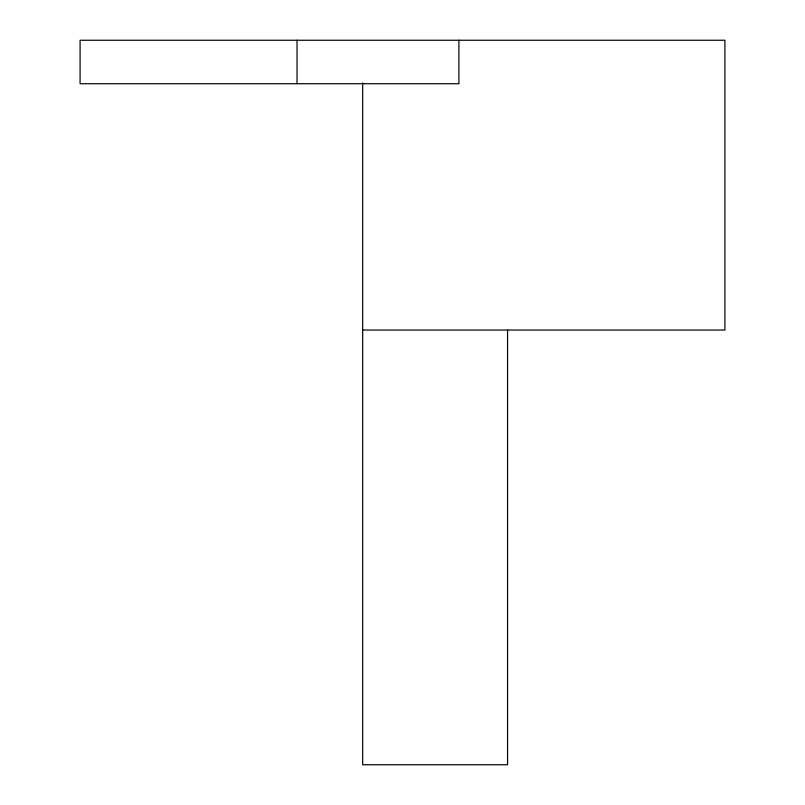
<?xml version="1.0" encoding="UTF-8"?>
<svg xmlns="http://www.w3.org/2000/svg" width="805" height="805" viewBox="0 0 805 805"><rect width="100%" height="100%" fill="white"/><g stroke="black" fill="none" stroke-linecap="round" stroke-linejoin="round"><path stroke-width="1.21" d="M362.663 330.05L724.913 330.05L724.913 40.25L80.087 40.25L80.087 83.72L458.9 83.72L458.9 40.25M507.563 330.05L507.563 764.75L362.663 764.75L362.663 82.905M297.035 40.25L297.035 83.72"/></g></svg>
